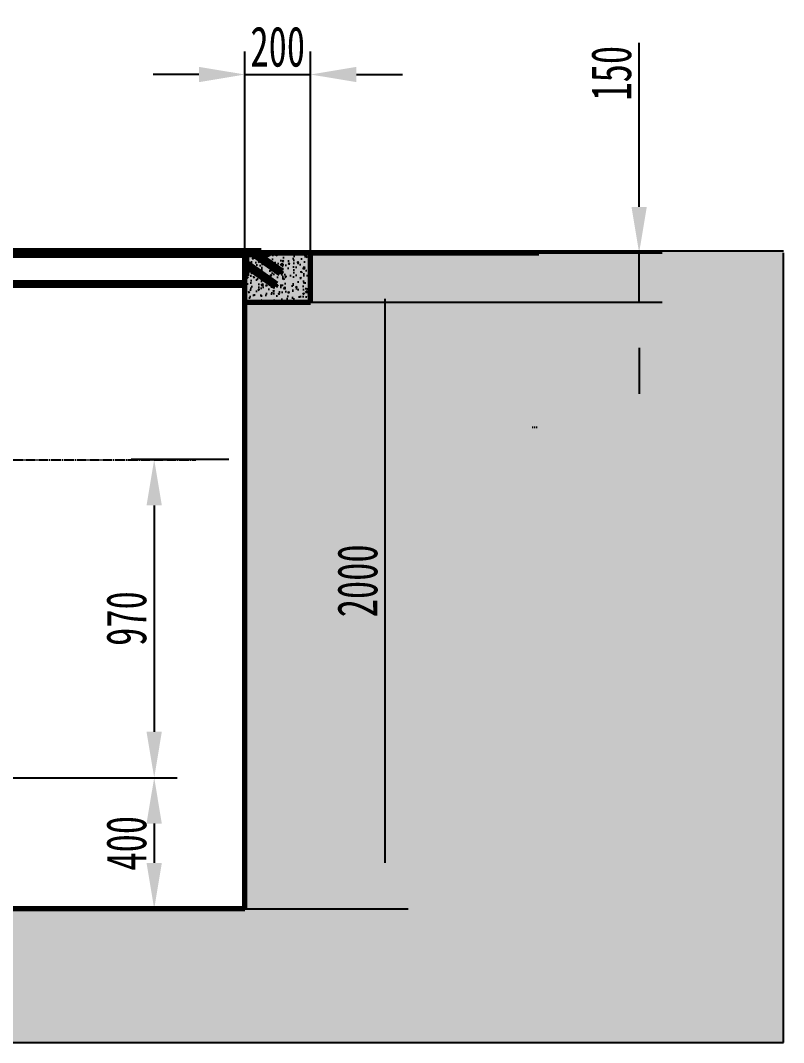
# Model space of a CAD drawing. Header units: millimetres. Extents: x 39335 to 110675, y -13954 to 36506.
# Drawn here: x 77255 to 79581, y 17007 to 20123 of the extents above; entities that cross this region are included whole.
import ezdxf

# ---------------------------------------------------------------- set-up
doc = ezdxf.new("R2010")
doc.units = ezdxf.units.MM
doc.linetypes.add('EB_DASH', pattern=[6, 3, -3])
doc.linetypes.add('EB_DASHDOT', pattern=[39, 30, -3, 3, -3])
for name, color, linetype, lineweight in [('CAXA0', 7, 'Continuous', 70), ('CAXA1', 1, 'EB_DASHDOT', 25), ('CAXA2', 6, 'EB_DASH', 25), ('CAXA4', 3, 'Continuous', 25)]:
    doc.layers.add(name, color=color, linetype=linetype, lineweight=lineweight)
doc.layers.add('matcat', color=6, linetype='Continuous')
doc.styles.add('\\M+5B1EA\\M+5D7BC', font='', dxfattribs={"width": 0.667})
doc.styles.get('\\M+5B1EA\\M+5D7BC').set_extended_font_data('FangSong_GB2312')
doc.dimstyles.new('\\M+5B1EA\\M+5D7BC', dxfattribs={"dimscale": 35, "dimtxt": 3.5, "dimasz": 4, "dimexe": 2, "dimexo": 0, "dimtad": 1, "dimdec": 1, "dimdsep": 46, "dimtxsty": '\\M+5B1EA\\M+5D7BC', "dimcen": 0, "dimdle": 6, "dimazin": 2, "dimtfac": 1, "dimtdec": 1, "dimtmove": 0, "dimatfit": 3, "dimfxl": 0, "dimtolj": 1, "dimtzin": 0, "dimarcsym": 0})

# ---------------------------------------------------------------- blocks, each defined once
blk = doc.blocks.new('*D243')
at = {"layer": 'CAXA4', "color": 0, "lineweight": -2, "transparency": 16777216}
for p, q in [((77890.3, 18784.9), (77593.1, 18784.9)), ((77663.1, 18644.9), (77663.1, 17954.9)), ((77289.5, 17814.9), (77733.1, 17814.9))]:
    blk.add_line(p, q, dxfattribs=at)
at = {"layer": 'CAXA4', "color": 0, "transparency": 16777216}
for points in [[(77639.7, 18644.9), (77686.4, 18644.9), (77663.1, 18784.9)], [(77639.7, 17954.9), (77686.4, 17954.9), (77663.1, 17814.9)]]:
    blk.add_solid(points, dxfattribs=at)
at = {"layer": 'DEFPOINTS', "color": 0, "transparency": 16777216}
for p in [(77890.3, 18784.9), (77289.5, 17814.9), (77663.1, 17814.9)]:
    blk.add_point(p, dxfattribs=at)
at = {"layer": 'CAXA4', "color": 0, "transparency": 16777216, "insert": (77578.7, 18299.9), "char_height": 122.5, "attachment_point": 5, "rotation": 90, "style": '\\M+5B1EA\\M+5D7BC'}
blk.add_mtext('\\A1;\\fFangSong_GB2312;970', dxfattribs=at)
blk = doc.blocks.new('CAXBLOCK14', base_point=(12829.2, 1525))
at = {"layer": 'CAXA0'}
for p, q in [((12829.2, 1525), (12904.2, 1525)), ((12829.2, 1525), (12829.2, 1450)), ((12834.2, 1511), (12834.2, 1455)), ((12843.2, 1520), (12899.2, 1520))]:
    blk.add_line(p, q, dxfattribs=at)
for centre, radius, start, end in [((12843.2, 1511), 9, 90, 180), ((12899.2, 1525), 5, 270, 360), ((12829.2, 1455), 5, 270, 360)]:
    blk.add_arc(centre, radius, start, end, dxfattribs=at)
blk = doc.blocks.new('CAXBLOCK13', base_point=(12829.2, 1525))
at = {"layer": 'CAXA0'}
blk.add_blockref('CAXBLOCK14', (12829.2, 1525), dxfattribs=at)
blk = doc.blocks.new('CAXBLOCK35', base_point=(-18918.5, 6929.4))
at = {"layer": 'CAXA2'}
blk.add_line((13719.7, 992.2), (13704.7, 992.2), dxfattribs=at)
blk = doc.blocks.new('CAXBLOCK34', base_point=(-8741, 6119.1))
at = {"layer": 'CAXA1'}
blk.add_line((5218.9, 894.4), (12679.9, 894.4), dxfattribs=at)
blk.add_line((5218.9, 894.4), (12679.9, 894.4), dxfattribs=at)
at = {"layer": 'CAXA0'}
blk.add_blockref('CAXBLOCK35', (-18918.5, 6929.4), dxfattribs=at)
blk = doc.blocks.new('*D246')
at = {"layer": 'CAXA4', "color": 0, "lineweight": -2, "transparency": 16777216}
for p, q in [((77084.5, 17814.9), (77733.1, 17814.9)), ((77663.1, 17674.9), (77663.1, 17554.9)), ((77193.5, 17414.9), (77733.1, 17414.9))]:
    blk.add_line(p, q, dxfattribs=at)
at = {"layer": 'CAXA4', "color": 0, "transparency": 16777216}
for points in [[(77639.7, 17674.9), (77686.4, 17674.9), (77663.1, 17814.9)], [(77639.7, 17554.9), (77686.4, 17554.9), (77663.1, 17414.9)]]:
    blk.add_solid(points, dxfattribs=at)
at = {"layer": 'DEFPOINTS', "color": 0, "transparency": 16777216}
for p in [(77084.5, 17814.9), (77193.5, 17414.9), (77663.1, 17414.9)]:
    blk.add_point(p, dxfattribs=at)
at = {"layer": 'CAXA4', "color": 0, "transparency": 16777216, "insert": (77578.7, 17614.9), "char_height": 122.5, "attachment_point": 5, "rotation": 90, "style": '\\M+5B1EA\\M+5D7BC'}
blk.add_mtext('\\A1;\\fFangSong_GB2312;400', dxfattribs=at)
blk = doc.blocks.new('*D249')
at = {"layer": 'CAXA4', "color": 0, "lineweight": -2, "transparency": 16777216}
for p, q in [((77989.6, 19414.9), (78437.4, 19414.9)), ((78367.4, 17554.9), (78367.4, 19274.9)), ((77939.6, 17414.9), (78437.4, 17414.9))]:
    blk.add_line(p, q, dxfattribs=at)
at = {"layer": 'CAXA4', "color": 0, "transparency": 16777216}
for points in [[(78344.1, 19274.9), (78390.7, 19274.9), (78367.4, 19414.9)], [(78344.1, 17554.9), (78390.7, 17554.9), (78367.4, 17414.9)]]:
    blk.add_solid(points, dxfattribs=at)
at = {"layer": 'DEFPOINTS', "color": 0, "transparency": 16777216}
for p in [(77989.6, 19414.9), (78367.4, 19414.9), (77939.6, 17414.9)]:
    blk.add_point(p, dxfattribs=at)
at = {"layer": 'CAXA4', "color": 0, "transparency": 16777216, "insert": (78283, 18414.9), "char_height": 122.5, "attachment_point": 5, "rotation": 90, "style": '\\M+5B1EA\\M+5D7BC'}
blk.add_mtext('\\A1;\\fFangSong_GB2312;2000', dxfattribs=at)
blk = doc.blocks.new('*D250')
at = {"layer": 'CAXA4', "color": 0, "lineweight": -2, "transparency": 16777216}
for p, q in [((79141, 19554.9), (79141, 20054.9)), ((78139.6, 19414.9), (79211, 19414.9)), ((79141, 19264.9), (79141, 19414.9)), ((78139.6, 19264.9), (79211, 19264.9)), ((79141, 19124.9), (79141, 18984.9))]:
    blk.add_line(p, q, dxfattribs=at)
at = {"layer": 'CAXA4', "color": 0, "transparency": 16777216}
for points in [[(79117.7, 19554.9), (79164.4, 19554.9), (79141, 19414.9)], [(79117.7, 19124.9), (79164.4, 19124.9), (79141, 19264.9)]]:
    blk.add_solid(points, dxfattribs=at)
at = {"layer": 'DEFPOINTS', "color": 0, "transparency": 16777216}
for p in [(78139.6, 19414.9), (79141, 19414.9), (78139.6, 19264.9)]:
    blk.add_point(p, dxfattribs=at)
at = {"layer": 'CAXA4', "color": 0, "transparency": 16777216, "insert": (79056.6, 19962.3), "char_height": 122.5, "attachment_point": 5, "rotation": 90, "style": '\\M+5B1EA\\M+5D7BC'}
blk.add_mtext('\\A1;150', dxfattribs=at)
blk = doc.blocks.new('*D251')
at = {"layer": 'CAXA4', "color": 0, "lineweight": -2, "transparency": 16777216}
for p, q in [((77939.6, 19414.9), (77939.6, 20028.4)), ((78139.6, 19414.9), (78139.6, 20028.4)), ((77799.6, 19958.4), (77659.6, 19958.4)), ((77939.6, 19958.4), (78139.6, 19958.4)), ((78279.6, 19958.4), (78419.6, 19958.4))]:
    blk.add_line(p, q, dxfattribs=at)
at = {"layer": 'CAXA4', "color": 0, "transparency": 16777216}
for points in [[(77799.6, 19981.7), (77799.6, 19935.1), (77939.6, 19958.4)], [(78279.6, 19981.7), (78279.6, 19935.1), (78139.6, 19958.4)]]:
    blk.add_solid(points, dxfattribs=at)
at = {"layer": 'DEFPOINTS', "color": 0, "transparency": 16777216}
for p in [(78139.6, 19958.4), (77939.6, 19414.9), (78139.6, 19414.9)]:
    blk.add_point(p, dxfattribs=at)
at = {"layer": 'CAXA4', "color": 0, "transparency": 16777216, "insert": (78039.6, 20042.8), "char_height": 122.5, "attachment_point": 5, "style": '\\M+5B1EA\\M+5D7BC'}
blk.add_mtext('\\A1;200', dxfattribs=at)

msp = doc.modelspace()

# ---------------------------------------------------------------- hatches: boundary and pattern name
at = {"layer": 'CAXA2'}
h = msp.add_hatch(dxfattribs=at)
h.set_pattern_fill('AR-CONC', color=256, scale=0.25, style=0)
h.set_pattern_definition([(50, (65110.367, 17889.876), (45.54617, -3.98477), [4.7625, -52.3875]), (355, (65110.367, 17889.876), (-8.8107, 47.76416), [3.81, -41.91]), (100.451, (65114.163, 17889.544), (36.73563, 43.77917), [4.0475, -44.5225]), (46.1842, (65110.367, 17902.576), (67.76976, -10.51058), [7.14375, -78.58125]), (96.6356, (65116.015, 17901.7), (59.35106, 61.8564), [6.07125, -66.78375]), (351.184, (65110.37, 17902.576), (59.35115, 61.85628), [5.715, -62.865]), (21, (65116.717, 17899.4), (37.90372, -25.56638), [4.7625, -52.3875]), (326, (65116.717, 17899.4), (15.4505, 46.04699), [3.81, -41.91]), (71.4514, (65119.876, 17897.27), (53.35412, 20.48071), [4.0475, -44.5225]), (37.5, (65110.367, 17889.876), (0.77215, 21.13876), [0, -41.402, 0, -42.545, 0, -42.06875]), (7.5, (65110.367, 17889.876), (16.704916, 25.045144), [0, -24.257, 0, -40.4495, 0, -16.03375]), (327.5, (65096.207, 17889.876), (33.897649, -1.432186), [0, -15.875, 0, -49.53, 0, -65.7225]), (317.5, (65089.857, 17889.876), (37.032295, 6.35662), [0, -20.6375, 0, -32.893, 0, -46.6725])])
h.paths.add_polyline_path([(78139.56, 19414.91), (78014.56, 19414.91, -0.4142136), (78009.56, 19409.91), (77981.77, 19409.91), (78052.06, 19359.77), (78046.25, 19351.63), (77964.55, 19409.91), (77953.56, 19409.91, 0.4142136), (77944.56, 19400.91), (77944.56, 19385.33), (78036.16, 19320), (78030.35, 19311.85), (77944.56, 19373.05), (77944.56, 19344.91, -0.4142136), (77939.56, 19339.91), (77939.56, 19264.91), (78139.56, 19264.91)])
at = {"layer": 'matcat'}
h = msp.add_hatch(dxfattribs=at)
h.set_pattern_fill('AR-CONC', color=256, scale=40, style=0)
h.set_pattern_definition([(50, (-3622246.9, 161810.67), (286.904073, -25.100854), [30, -330]), (355, (-3622246.9, 161810.67), (-55.500533, 300.876853), [24, -264]), (100.4514, (-3622223, 161808.58), (231.403753, 275.775817), [25.496076, -280.456845]), (46.1842, (-3622246.9, 161890.67), (426.89642, -66.207606), [45, -495]), (96.6356, (-3622211.33, 161885.15), (373.86508, 389.64715), [38.244115, -420.6852]), (351.1842, (-3622246.9, 161890.67), (373.86478, 389.64744), [36, -396]), (21, (-3622206.9, 161870.67), (238.762821, -161.047556), [30, -330]), (326, (-3622206.9, 161870.67), (97.326133, 290.060018), [24, -264]), (71.4514, (-3622187, 161857.25), (336.089051, 129.012199), [25.496076, -280.456845]), (37.5, (-3622246.91, 161810.67), (4.863942, 133.1575415), [0, -260.8, 0, -268, 0, -265]), (7.5, (-3622246.9, 161810.67), (105.227815, 157.764685), [0, -152.8, 0, -254.8, 0, -101]), (327.5, (-3622336.11, 161810.67), (213.5289745, -9.0219487), [0, -100, 0, -312, 0, -414]), (317.5, (-3622376.1, 161810.67), (233.274468, 40.041993), [0, -130, 0, -207.2, 0, -294])])
h.paths.add_polyline_path([(66839.56, 19414.91), (45117.33, 19414.91), (45098.83, 17007.43), (66635.68, 17007.43), (79581.22, 17007.43), (79581.22, 19420.91), (77939.56, 19420.91), (77939.56, 17414.91), (66839.56, 17414.91)])

# ---------------------------------------------------------------- linework, layer by layer
at = {"layer": 'CAXA0'}
for p, q in [((77989.56, 19414.91), (69947.34, 19414.91)), ((77989.56, 19420.91), (77126.38, 19420.91)), ((77939.56, 17414.91), (77939.56, 19414.91)), ((77939.56, 19414.91), (78835.47, 19414.91)), ((77989.56, 19414.91), (77989.56, 19420.91)), ((78139.56, 19264.91), (78139.56, 19414.91)), ((77939.56, 19406.91), (77146.38, 19406.91)), ((77944.56, 19385.33), (78036.16, 19320)), ((77964.55, 19409.91), (78046.25, 19351.63)), ((77981.77, 19409.91), (78052.06, 19359.77)), ((77944.56, 19373.05), (78030.35, 19311.85)), ((78046.25, 19351.63), (78052.06, 19359.77)), ((77939.56, 19322.91), (77144.16, 19322.91)), ((78036.16, 19320), (78030.35, 19311.85)), ((77939.56, 19314.91), (77144.16, 19314.91)), ((77939.56, 19264.91), (78139.56, 19264.91)), ((77939.56, 17414.91), (66839.56, 17414.91))]:
    msp.add_line(p, q, dxfattribs=at)
at = {"layer": 'matcat'}
for p, q in [((77765.72, 19420.91), (79581.22, 19420.91)), ((79581.22, 17007.43), (79581.22, 19414.91)), ((45098.83, 17007.43), (79581.22, 17007.43))]:
    msp.add_line(p, q, dxfattribs=at)

# ---------------------------------------------------------------- block references
at = {"layer": 'CAXA0'}
for name, p in [('CAXBLOCK34', (56369.34, 24008.96)), ('CAXBLOCK13', (77939.56, 19414.91))]:
    msp.add_blockref(name, p, dxfattribs=at)

# ---------------------------------------------------------------- dimensions: what is measured, and where the dimension line sits
at = {"layer": 'CAXA4', "color": 253}
dim = msp.add_linear_dim(base=(78139.56, 19958.41), p1=(77939.56, 19414.91), p2=(78139.56, 19414.91), dimstyle='\\M+5B1EA\\M+5D7BC', dxfattribs=at)
dim.commit()
dim.dimension.update_dxf_attribs({"geometry": '*D251', "text_midpoint": (78039.56, 19958.41), "dimtype": 160})
dim = msp.add_linear_dim(base=(79141.04, 19414.91), p1=(78139.56, 19264.91), p2=(78139.56, 19414.91), angle=90, dimstyle='\\M+5B1EA\\M+5D7BC', dxfattribs=at)
dim.commit()
dim.dimension.update_dxf_attribs({"geometry": '*D250', "text_midpoint": (79141.04, 19962.31), "dimtype": 160})
for base, p1, p2, text, picture, middle in [((78367.41, 19414.91), (77939.56, 17414.91), (77989.56, 19414.91), '\\fFangSong_GB2312;2000', '*D249', (78282.99, 18414.91)), ((77663.08, 17814.91), (77890.28, 18784.91), (77289.52, 17814.91), '\\fFangSong_GB2312;970', '*D243', (77578.66, 18299.91)), ((77663.08, 17414.91), (77084.52, 17814.91), (77193.46, 17414.91), '\\fFangSong_GB2312;400', '*D246', (77578.66, 17614.91))]:
    dim = msp.add_linear_dim(base=base, p1=p1, p2=p2, angle=90, text=text, dimstyle='\\M+5B1EA\\M+5D7BC', dxfattribs=at)
    dim.commit()
    dim.dimension.update_dxf_attribs({"geometry": picture, "text_midpoint": middle})

doc.saveas('drawing.dxf')
